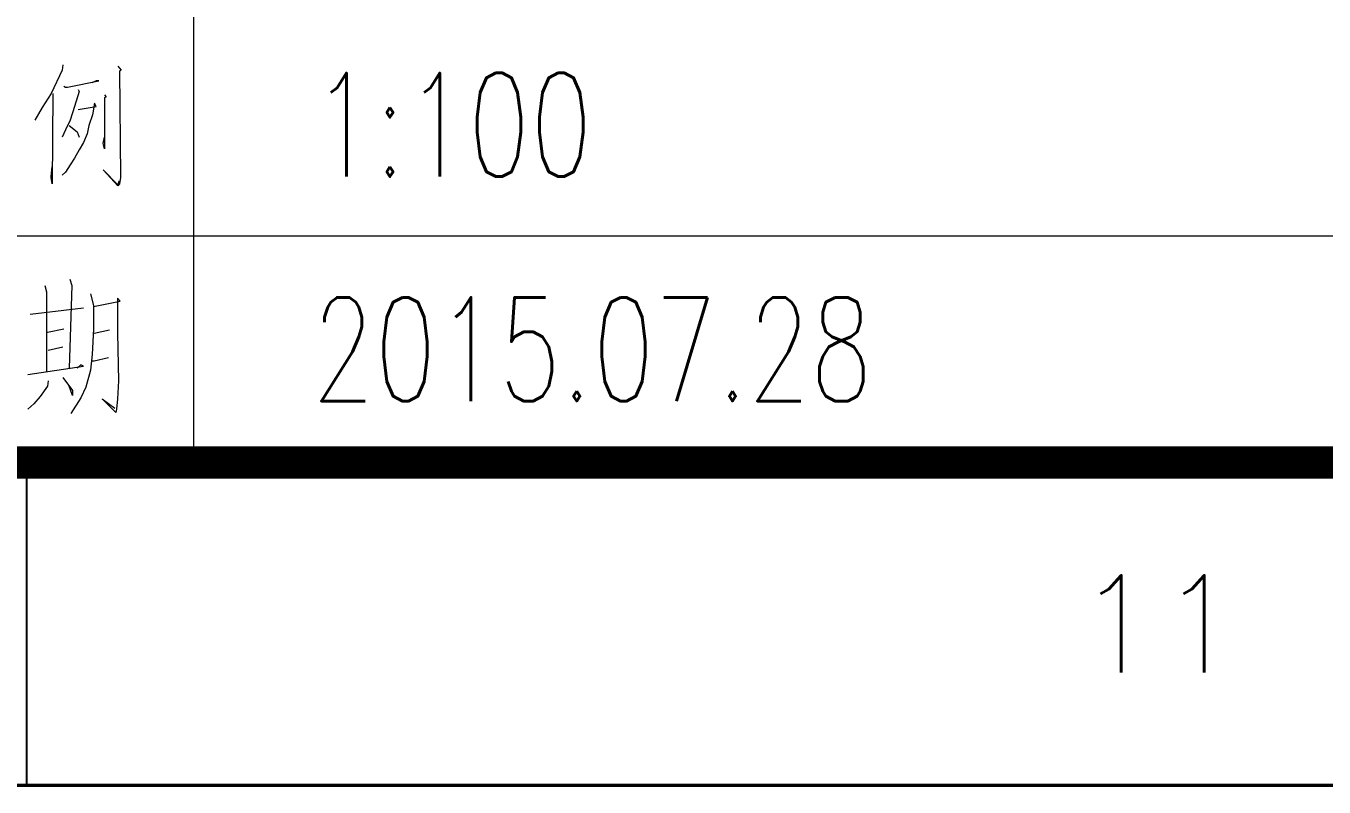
# Model space of a CAD drawing. Header units: millimetres. Extents: x 172649 to 472543, y 238332 to 449264.
# Drawn here: x 458499 to 462518, y 280914 to 283271 of the extents above; entities that cross this region are included whole.
import ezdxf
from ezdxf.enums import TextEntityAlignment as Align

# ---------------------------------------------------------------- set-up
doc = ezdxf.new("R2010")
doc.units = ezdxf.units.MM
doc.header["$LTSCALE"] = 1000
doc.layers.add('PUB_TEXT', color=7, linetype='Continuous')
doc.layers.add('层 1', color=7, linetype='Continuous', lineweight=0)
doc.styles.add('HZ', font='geditxt.shx', dxfattribs={"width": 0.75, "bigfont": 'hzfs_1.shx'})
doc.styles.get("Standard").update_dxf_attribs({"font": 'txt', "bigfont": 'gbcbig.shx'})

# ---------------------------------------------------------------- blocks, each defined once
blk = doc.blocks.new('GEDI_WK_A1')
at = {"color": 3}
blk.add_line((700.833, 0), (700.833, 10), dxfattribs=at)
for points, const_width in [([(0, 0), (841, 0), (841, 594), (0, 594)], 0.1), ([(25, 10), (831, 10), (831, 584), (25, 584)], 1)]:
    blk.add_lwpolyline(points, close=True, dxfattribs=dict(at, const_width=const_width))
blk.add_text('11', height=3, dxfattribs=at).set_placement((735.875, 5), align=Align.MIDDLE)
blk = doc.blocks.new('A$C2473133A')
at = {"color": 2}
for p, q in [((5540, 0), (5540, 2800)), ((18040, 700), (40, 700))]:
    blk.add_line(p, q, dxfattribs=at)
at = {"color": 7}
blk.add_line((18040, 0), (40, 0), dxfattribs=at)
at = {"color": 7, "lineweight": 0}
for points in [[(5134.5, 1230.6), (5132.1, 1214.2), (5098.4, 1142), (5071, 1098.9), (5048.2, 1059.7)], [(5304.6, 1226.7), (5315.6, 1214.2), (5310.1, 1211), (5313.3, 885.6), (5313.3, 882.4), (5310.1, 862.8), (5304.6, 856.6), (5259.9, 906), (5304.6, 859.7), (5310.1, 873)], [(5137.6, 1164.8), (5143.1, 1161.6), (5148.6, 1161.6), (5245.8, 1181.2), (5238, 1181.2), (5223.9, 1174.9)], [(5103.9, 1142), (5101.5, 862.8), (5098.4, 882.4), (5098.4, 885.6), (5101.5, 915.4)], [(5182.3, 1154.6), (5184.7, 1148.3), (5170.5, 1102), (5157.2, 1059.7), (5143.1, 1029.9), (5132.1, 1007.1)], [(5263.1, 1138.1), (5268.6, 1131.8), (5263.1, 1128.7), (5263.1, 971.1), (5259.9, 987.5), (5263.1, 1007.1)], [(5182.3, 1092.6), (5238, 1102), (5232.5, 1112.2), (5226.2, 1076.1), (5215.2, 1043.2), (5209.8, 1017.3), (5198.8, 990.7), (5184.7, 967.9), (5170.5, 942), (5157.2, 921.6), (5143.1, 898.9), (5132.1, 889.5)], [(5154.1, 1043.2), (5179.2, 1023.6), (5184.7, 1007.1)], [(5156.1, 567.4), (5162.3, 547.8), (5153.7, 292.2)], [(5078.4, 547.8), (5083.9, 528.2), (5083.9, 282.7)], [(5220.4, 521.9), (5229, 485.8), (5229, 413.7), (5225.8, 334.5), (5220.4, 285.9), (5206.2, 233.3), (5189.8, 200.4), (5159.2, 151)], [(5229, 482.7), (5312.1, 499.2), (5304.3, 508.6), (5304.3, 406.6), (5304.3, 400.4), (5306.6, 252.9), (5304.3, 197.3), (5301.1, 164.3), (5298.8, 154.1), (5256.4, 197.3), (5295.6, 167.5)], [(5033.7, 459.2), (5198.4, 478.8)], [(5087, 403.5), (5137.2, 413.7)], [(5231.3, 400.4), (5279.2, 410.6)], [(5089.4, 347.8), (5134.1, 358)], [(5225.8, 314.9), (5231.3, 314.9), (5276, 325.1)], [(5025.9, 272.5), (5198.4, 298.4), (5189.8, 302.3), (5178.8, 292.2)], [(5089.4, 252.9), (5087, 236.5), (5064.3, 203.5), (5044.7, 180.8), (5025.9, 164.3)], [(5134.1, 262.4), (5164.7, 223.1), (5164.7, 206.7), (5153.7, 236.5)]]:
    blk.add_lwpolyline(points, dxfattribs=at)
at = {"layer": 'PUB_TEXT', "style": 'HZ', "width": 0.7}
for s, p in [('1:100', (5906.4, 884.6)), ('2015.07.28', (5906.4, 189.6))]:
    blk.add_text(s, height=321.41, dxfattribs=at).set_placement(p)

msp = doc.modelspace()

# ---------------------------------------------------------------- block references
at = {"xscale": 100, "yscale": 100, "zscale": 100}
msp.add_blockref('GEDI_WK_A1', (388418.4, 280919.4), dxfattribs=at)
at = {"layer": '层 1'}
msp.add_blockref('A$C2473133A', (453478.4, 281919.4), dxfattribs=at)

doc.saveas('drawing.dxf')
